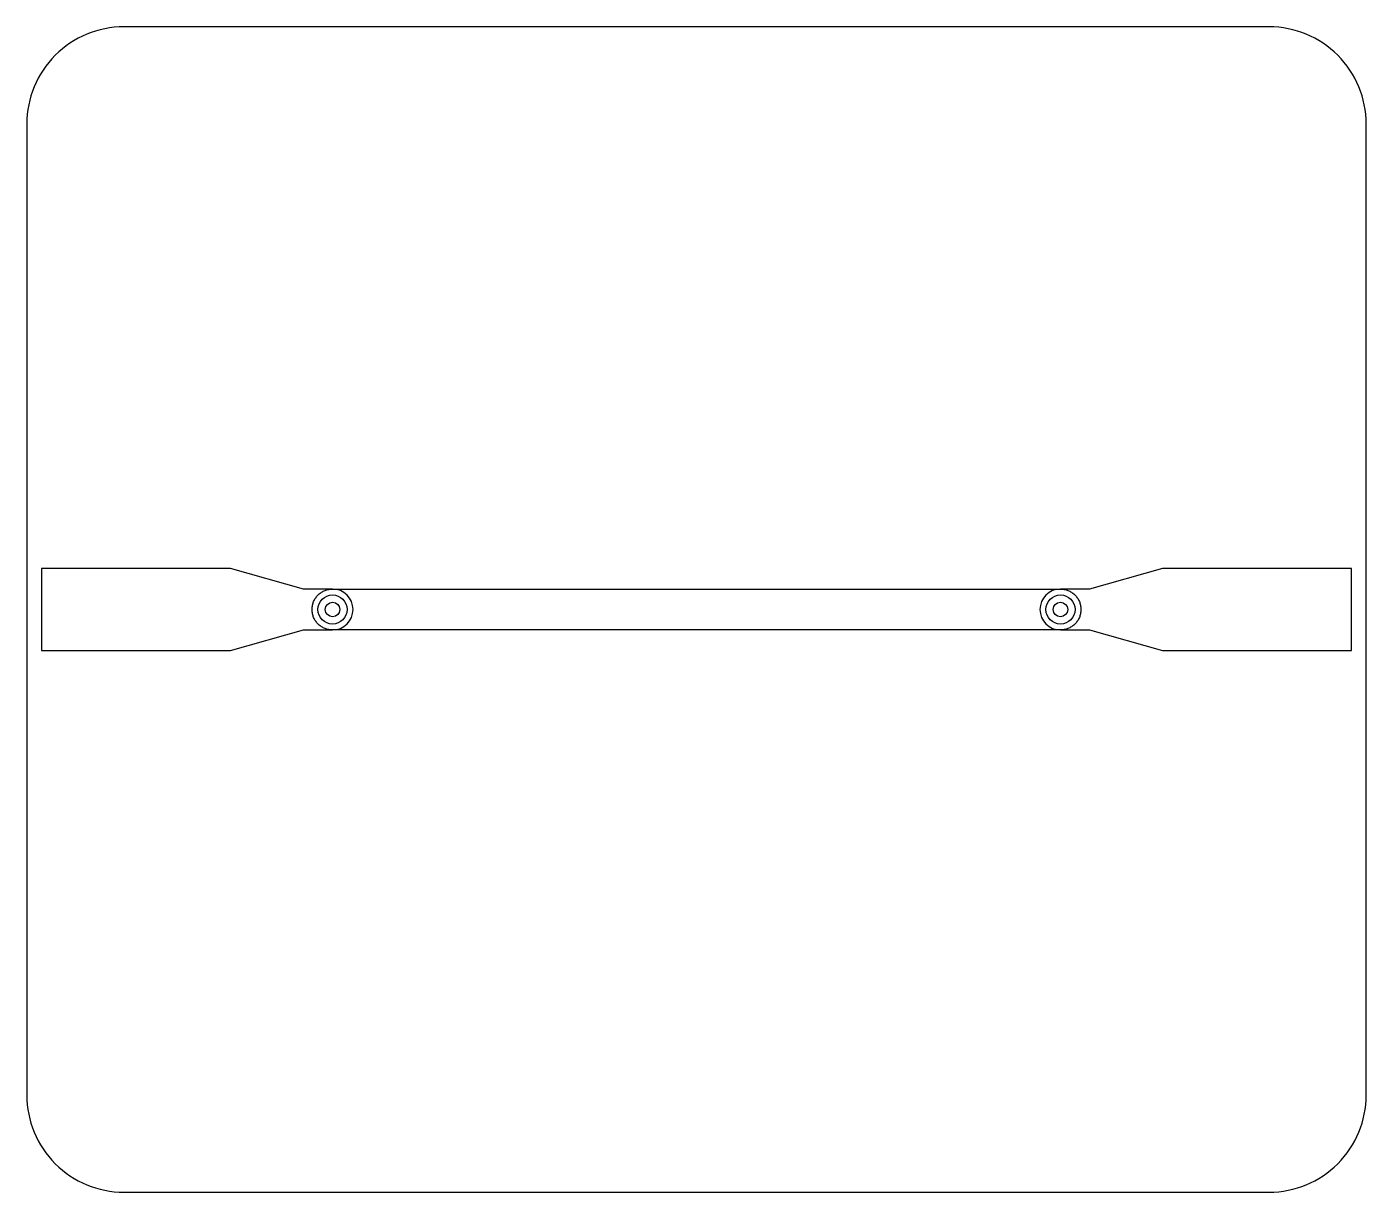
# Model space of a CAD drawing. Header units: millimetres. Extents: x -6.3 to 21.3, y -12 to 12.
import ezdxf

# ---------------------------------------------------------------- set-up
doc = ezdxf.new("R2010")
doc.units = ezdxf.units.MM
for name, color, linetype in [('BOARD_OUTLINE', 5, 'Continuous'), ('SIGNAL', 10, 'Continuous'), ('SIGNAL_VIA_HOLES', 211, 'Continuous'), ('SIGNAL_VIA_PADS', 30, 'Continuous'), ('TOP_SIGNAL', 1, 'Continuous')]:
    doc.layers.add(name, color=color, linetype=linetype)

msp = doc.modelspace()

# ---------------------------------------------------------------- linework, layer by layer
at = {"layer": 'BOARD_OUTLINE'}
msp.add_lwpolyline([(-4.3, -12), (19.3, -12, 0.414214), (21.3, -10), (21.3, 10, 0.414214), (19.3, 12), (-4.3, 12, 0.414214), (-6.3, 10), (-6.3, -10, 0.414214)], format="xyb", close=True, dxfattribs=at)
at = {"layer": 'SIGNAL'}
msp.add_lwpolyline([(0, 0.422), (15, 0.422), (15.02, 0.421), (15.04, 0.42), (15.059, 0.418), (15.079, 0.414), (15.098, 0.41), (15.117, 0.405), (15.136, 0.399), (15.155, 0.393), (15.173, 0.385), (15.191, 0.376), (15.208, 0.367), (15.225, 0.357), (15.242, 0.346), (15.257, 0.334), (15.273, 0.322), (15.288, 0.309), (15.302, 0.295), (15.315, 0.28), (15.328, 0.265), (15.34, 0.25), (15.351, 0.233), (15.362, 0.217), (15.372, 0.199), (15.381, 0.182), (15.389, 0.164), (15.396, 0.145), (15.402, 0.127), (15.408, 0.108), (15.412, 0.088), (15.416, 0.069), (15.419, 0.049), (15.421, 0.03), (15.422, 0.01), (15.422, -0.01), (15.421, -0.03), (15.419, -0.049), (15.416, -0.069), (15.412, -0.088), (15.408, -0.108), (15.402, -0.127), (15.396, -0.145), (15.389, -0.164), (15.381, -0.182), (15.372, -0.199), (15.362, -0.217), (15.351, -0.233), (15.34, -0.25), (15.328, -0.265), (15.315, -0.28), (15.302, -0.295), (15.288, -0.309), (15.273, -0.322), (15.257, -0.334), (15.242, -0.346), (15.225, -0.357), (15.208, -0.367), (15.191, -0.376), (15.173, -0.385), (15.155, -0.393), (15.136, -0.399), (15.117, -0.405), (15.098, -0.41), (15.079, -0.414), (15.059, -0.418), (15.04, -0.42), (15.02, -0.421), (15, -0.422), (0, -0.422), (-0.02, -0.421), (-0.04, -0.42), (-0.059, -0.418), (-0.079, -0.414), (-0.098, -0.41), (-0.117, -0.405), (-0.136, -0.399), (-0.155, -0.393), (-0.173, -0.385), (-0.191, -0.376), (-0.208, -0.367), (-0.225, -0.357), (-0.242, -0.346), (-0.257, -0.334), (-0.273, -0.322), (-0.288, -0.309), (-0.302, -0.295), (-0.315, -0.28), (-0.328, -0.265), (-0.34, -0.25), (-0.351, -0.233), (-0.362, -0.217), (-0.372, -0.199), (-0.381, -0.182), (-0.389, -0.164), (-0.396, -0.145), (-0.402, -0.127), (-0.408, -0.108), (-0.412, -0.088), (-0.416, -0.069), (-0.419, -0.049), (-0.421, -0.03), (-0.422, -0.01), (-0.422, 0.01), (-0.421, 0.03), (-0.419, 0.049), (-0.416, 0.069), (-0.412, 0.088), (-0.408, 0.108), (-0.402, 0.127), (-0.396, 0.145), (-0.389, 0.164), (-0.381, 0.182), (-0.372, 0.199), (-0.362, 0.217), (-0.351, 0.233), (-0.34, 0.25), (-0.328, 0.265), (-0.315, 0.28), (-0.302, 0.295), (-0.288, 0.309), (-0.273, 0.322), (-0.257, 0.334), (-0.242, 0.346), (-0.225, 0.357), (-0.208, 0.367), (-0.191, 0.376), (-0.173, 0.385), (-0.155, 0.393), (-0.136, 0.399), (-0.117, 0.405), (-0.098, 0.41), (-0.079, 0.414), (-0.059, 0.418), (-0.04, 0.42), (-0.02, 0.421)], close=True, dxfattribs=at)
at = {"layer": 'SIGNAL_VIA_HOLES'}
for centre in [(0, 0), (15, 0)]:
    msp.add_circle(centre, 0.15, dxfattribs=at)
at = {"layer": 'SIGNAL_VIA_PADS'}
for centre in [(0, 0), (15, 0)]:
    msp.add_circle(centre, 0.3, dxfattribs=at)
at = {"layer": 'TOP_SIGNAL'}
for points in [[(0, 0.422), (-0.6, 0.422), (-2.1, 0.843), (-6, 0.843), (-6, -0.843), (-2.1, -0.843), (-0.6, -0.422), (0, -0.422, 1)], [(15, -0.422), (15.6, -0.422), (17.1, -0.843), (21, -0.843), (21, 0.843), (17.1, 0.843), (15.6, 0.422), (15, 0.422, 1)]]:
    msp.add_lwpolyline(points, format="xyb", close=True, dxfattribs=at)

doc.saveas('drawing.dxf')
